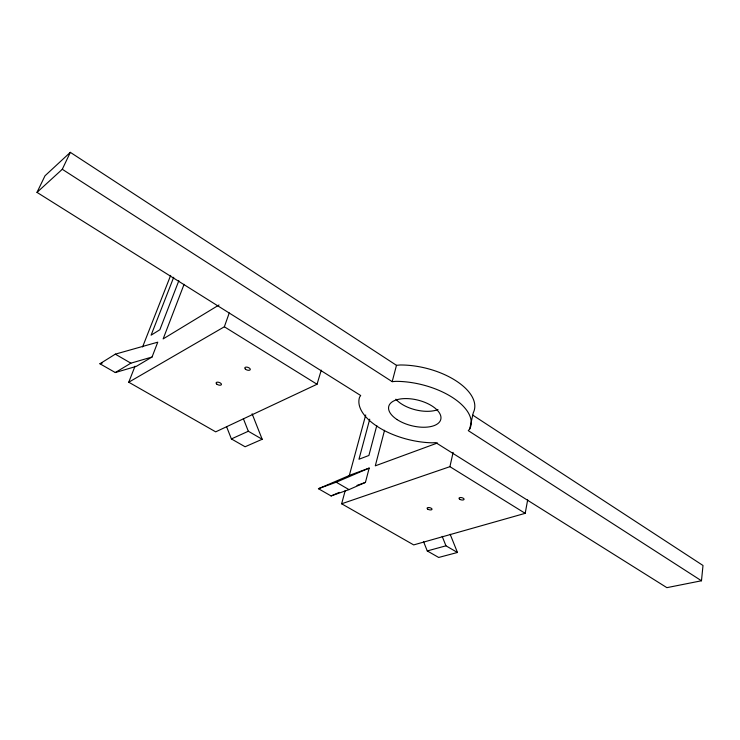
<?xml version="1.0" encoding="UTF-8"?>
<svg xmlns="http://www.w3.org/2000/svg" width="740" height="740" viewBox="0 0 740 740"><rect width="100%" height="100%" fill="white"/><g stroke="black" fill="none" stroke-linecap="round" stroke-linejoin="round"><path stroke-width="1.11" d="M701.474 580.771L468.272 430.643L469.715 428.96L473.258 412.8A57.026 28.684 13.9 0 0 456.284 380.998A57.026 28.684 13.9 0 0 400.183 364.986L396.483 365.32L70.328 152.347L45.001 175.796L37 192.381L360.685 395.512L359.538 397.288A57.48 28.268 14 0 0 432.216 442.816L435.758 442.622L666.879 587.653L701.474 580.771L703 565.48L472.777 415.149M345.256 490.454L341.639 503.783L413.697 544.908L525.187 513.338L527.676 499.87M341.639 503.783L449.92 466.672L453.121 452.381M384.541 430.292L375.3 465.839L437.516 442.983M365.43 482.415L369.195 468.087L351.287 474.664L318.431 488.715L331.095 495.948L348.993 489.612L365.43 482.415L356.985 485.412M37 192.381L62.29 169.284L392.191 381.664L396.483 365.32M376.78 425.611L368.89 455.479L358.974 459.244L369.732 419.164M349.169 476.024L365.717 414.955M135.031 366.189L128.751 382.219L215.692 431.846L317.044 384.254L321.262 370.13M128.751 382.219L224.35 326.784L229.252 312.955M184.084 284.317L163.151 338.901L219.012 304.982M152.052 357.013L157.768 342.167L115.32 354.155L99.928 363.766L115.292 372.544L136.28 366.374L152.052 357.013L130.878 363.174L115.292 372.544M178.84 280.7L159.858 329.744L151.108 335.174L173.715 277.26M142.579 346.958L170.662 275.382M62.29 169.284L70.328 152.347M231.398 438.931L248.326 431.244L262.182 439.273L245.107 446.766L231.398 438.931L226.736 427.091M331.095 495.948L339.281 492.368M318.431 488.715L336.219 482.212L369.195 468.087M99.928 363.766L102.148 363.127M427.267 550.939L445.961 545.815L457.459 552.475L438.681 557.461L427.267 550.939L423.548 541.625M392.191 381.664L395.909 381.35A57.48 28.268 14 0 1 452.473 397.482A57.48 28.268 14 0 1 469.715 428.96M115.32 354.155L130.878 363.174M336.219 482.212L348.993 489.612M224.35 326.784L317.044 384.254M449.92 466.672L525.187 513.338M450.151 534.252L457.459 552.475M442.168 536.343L445.961 545.815M252.109 413.78L262.182 439.273M243.377 418.701L248.326 431.244M437.997 409.572A26.603 13.376 13.9 0 1 395.872 399.193M216.765 384.079A2.794 1.313 18.7 0 0 221.316 384.772A2.794 1.313 18.7 0 0 218.226 382.201A2.794 1.313 18.7 0 0 216.765 384.079M245.412 369.131A2.877 1.406 18.3 0 0 250.129 369.843A2.877 1.406 18.3 0 0 247.012 367.151A2.877 1.406 18.3 0 0 245.412 369.131M397.139 419.608A26.807 13.172 14 0 0 440.383 420.542A26.807 13.172 14 0 0 406.796 398.592A26.807 13.172 14 0 0 397.139 419.608M459.799 499.315A2.599 1.147 12.7 0 0 464.017 499.482A2.599 1.147 12.7 0 0 460.798 497.521A2.599 1.147 12.7 0 0 459.799 499.315M427.914 509.24A2.525 1.082 13.4 0 0 431.975 509.425A2.525 1.082 13.4 0 0 428.793 507.529A2.525 1.082 13.4 0 0 427.914 509.24"/></g></svg>
